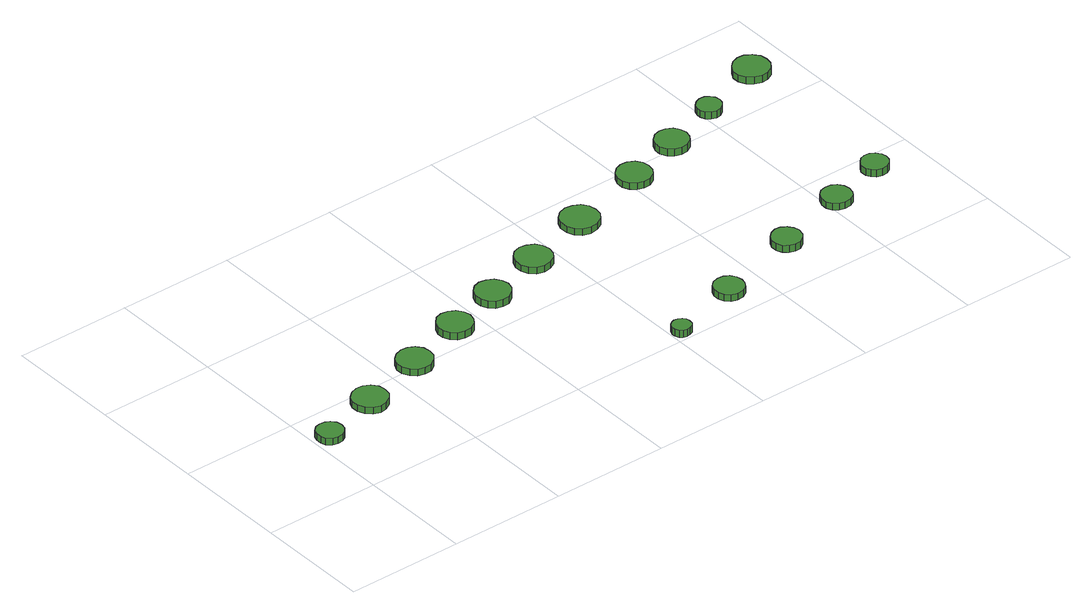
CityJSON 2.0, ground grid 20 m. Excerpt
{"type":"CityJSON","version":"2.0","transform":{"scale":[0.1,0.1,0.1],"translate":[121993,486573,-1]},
"CityObjects":{
"tree1":{"type":"SolitaryVegetationObject","attributes":{"function":"something"},"geometry":[{"type":"MultiSurface","lod":"1","boundaries":[[[0,1,2,3,4,5,6,7,8,9,10,11,12,13,14]],[[15,16,17,18,19,20,21,22,23,24,25,26,27,28,29]],[[0,29,28,1]],[[1,28,27,2]],[[2,27,26,3]],[[3,26,25,4]],[[4,25,24,5]],[[5,24,23,6]],[[6,23,22,7]],[[7,22,21,8]],[[8,21,20,9]],[[9,20,19,10]],[[10,19,18,11]],[[11,18,17,12]],[[12,17,16,13]],[[13,16,15,14]],[[14,15,29,0]]]}]},
"tree2":{"type":"SolitaryVegetationObject","attributes":{"function":"something"},"geometry":[{"type":"MultiSurface","lod":"1","boundaries":[[[30,31,32,33,34,35,36,37,38,39,40,41,42,43,44]],[[45,46,47,48,49,50,51,52,53,54,55,56,57,58,59]],[[30,59,58,31]],[[31,58,57,32]],[[32,57,56,33]],[[33,56,55,34]],[[34,55,54,35]],[[35,54,53,36]],[[36,53,52,37]],[[37,52,51,38]],[[38,51,50,39]],[[39,50,49,40]],[[40,49,48,41]],[[41,48,47,42]],[[42,47,46,43]],[[43,46,45,44]],[[44,45,59,30]]]}]},
"tree3":{"type":"SolitaryVegetationObject","attributes":{"function":"something"},"geometry":[{"type":"MultiSurface","lod":"1","boundaries":[[[60,61,62,63,64,65,66,67,68,69,70,71,72,73,74]],[[75,76,77,78,79,80,81,82,83,84,85,86,87,88,89]],[[60,89,88,61]],[[61,88,87,62]],[[62,87,86,63]],[[63,86,85,64]],[[64,85,84,65]],[[65,84,83,66]],[[66,83,82,67]],[[67,82,81,68]],[[68,81,80,69]],[[69,80,79,70]],[[70,79,78,71]],[[71,78,77,72]],[[72,77,76,73]],[[73,76,75,74]],[[74,75,89,60]]]}]},
"tree4":{"type":"SolitaryVegetationObject","attributes":{"function":"something"},"geometry":[{"type":"MultiSurface","lod":"1","boundaries":[[[90,91,92,93,94,95,96,97,98,99,100,101,102,103,104]],[[105,106,107,108,109,110,111,112,113,114,115,116,117,118,119]],[[90,119,118,91]],[[91,118,117,92]],[[92,117,116,93]],[[93,116,115,94]],[[94,115,114,95]],[[95,114,113,96]],[[96,113,112,97]],[[97,112,111,98]],[[98,111,110,99]],[[99,110,109,100]],[[100,109,108,101]],[[101,108,107,102]],[[102,107,106,103]],[[103,106,105,104]],[[104,105,119,90]]]}]},
"tree5":{"type":"SolitaryVegetationObject","attributes":{"function":"something"},"geometry":[{"type":"MultiSurface","lod":"1","boundaries":[[[120,121,122,123,124,125,126,127,128,129,130,131,132,133,134]],[[135,136,137,138,139,140,141,142,143,144,145,146,147,148,149]],[[120,149,148,121]],[[121,148,147,122]],[[122,147,146,123]],[[123,146,145,124]],[[124,145,144,125]],[[125,144,143,126]],[[126,143,142,127]],[[127,142,141,128]],[[128,141,140,129]],[[129,140,139,130]],[[130,139,138,131]],[[131,138,137,132]],[[132,137,136,133]],[[133,136,135,134]],[[134,135,149,120]]]}]},
"tree6":{"type":"SolitaryVegetationObject","attributes":{"function":"something"},"geometry":[{"type":"MultiSurface","lod":"1","boundaries":[[[150,151,152,153,154,155,156,157,158,159,160,161,162,163,164]],[[165,166,167,168,169,170,171,172,173,174,175,176,177,178,179]],[[150,179,178,151]],[[151,178,177,152]],[[152,177,176,153]],[[153,176,175,154]],[[154,175,174,155]],[[155,174,173,156]],[[156,173,172,157]],[[157,172,171,158]],[[158,171,170,159]],[[159,170,169,160]],[[160,169,168,161]],[[161,168,167,162]],[[162,167,166,163]],[[163,166,165,164]],[[164,165,179,150]]]}]},
"tree7":{"type":"SolitaryVegetationObject","attributes":{"function":"something"},"geometry":[{"type":"MultiSurface","lod":"1","boundaries":[[[180,181,182,183,184,185,186,187,188,189,190,191,192,193,194]],[[195,196,197,198,199,200,201,202,203,204,205,206,207,208,209]],[[180,209,208,181]],[[181,208,207,182]],[[182,207,206,183]],[[183,206,205,184]],[[184,205,204,185]],[[185,204,203,186]],[[186,203,202,187]],[[187,202,201,188]],[[188,201,200,189]],[[189,200,199,190]],[[190,199,198,191]],[[191,198,197,192]],[[192,197,196,193]],[[193,196,195,194]],[[194,195,209,180]]]}]},
"tree8":{"type":"SolitaryVegetationObject","attributes":{"function":"something"},"geometry":[{"type":"MultiSurface","lod":"1","boundaries":[[[210,211,212,213,214,215,216,217,218,219,220,221,222,223,224]],[[225,226,227,228,229,230,231,232,233,234,235,236,237,238,239]],[[210,239,238,211]],[[211,238,237,212]],[[212,237,236,213]],[[213,236,235,214]],[[214,235,234,215]],[[215,234,233,216]],[[216,233,232,217]],[[217,232,231,218]],[[218,231,230,219]],[[219,230,229,220]],[[220,229,228,221]],[[221,228,227,222]],[[222,227,226,223]],[[223,226,225,224]],[[224,225,239,210]]]}]},
"tree9":{"type":"SolitaryVegetationObject","attributes":{"function":"something"},"geometry":[{"type":"MultiSurface","lod":"1","boundaries":[[[240,241,242,243,244,245,246,247,248,249,250,251,252,253,254]],[[255,256,257,258,259,260,261,262,263,264,265,266,267,268,269]],[[240,269,268,241]],[[241,268,267,242]],[[242,267,266,243]],[[243,266,265,244]],[[244,265,264,245]],[[245,264,263,246]],[[246,263,262,247]],[[247,262,261,248]],[[248,261,260,249]],[[249,260,259,250]],[[250,259,258,251]],[[251,258,257,252]],[[252,257,256,253]],[[253,256,255,254]],[[254,255,269,240]]]}]},
"tree10":{"type":"SolitaryVegetationObject","attributes":{"function":"something"},"geometry":[{"type":"MultiSurface","lod":"1","boundaries":[[[270,271,272,273,274,275,276,277,278,279,280,281,282,283,284]],[[285,286,287,288,289,290,291,292,293,294,295,296,297,298,299]],[[270,299,298,271]],[[271,298,297,272]],[[272,297,296,273]],[[273,296,295,274]],[[274,295,294,275]],[[275,294,293,276]],[[276,293,292,277]],[[277,292,291,278]],[[278,291,290,279]],[[279,290,289,280]],[[280,289,288,281]],[[281,288,287,282]],[[282,287,286,283]],[[283,286,285,284]],[[284,285,299,270]]]}]},
"tree11":{"type":"SolitaryVegetationObject","attributes":{"function":"something"},"geometry":[{"type":"MultiSurface","lod":"1","boundaries":[[[300,301,302,303,304,305,306,307,308,309,310,311,312,313,314]],[[315,316,317,318,319,320,321,322,323,324,325,326,327,328,329]],[[300,329,328,301]],[[301,328,327,302]],[[302,327,326,303]],[[303,326,325,304]],[[304,325,324,305]],[[305,324,323,306]],[[306,323,322,307]],[[307,322,321,308]],[[308,321,320,309]],[[309,320,319,310]],[[310,319,318,311]],[[311,318,317,312]],[[312,317,316,313]],[[313,316,315,314]],[[314,315,329,300]]]}]},
"tree12":{"type":"SolitaryVegetationObject","attributes":{"function":"something"},"geometry":[{"type":"MultiSurface","lod":"1","boundaries":[[[330,331,332,333,334,335,336,337,338,339,340,341,342,343,344]],[[345,346,347,348,349,350,351,352,353,354,355,356,357,358,359]],[[330,359,358,331]],[[331,358,357,332]],[[332,357,356,333]],[[333,356,355,334]],[[334,355,354,335]],[[335,354,353,336]],[[336,353,352,337]],[[337,352,351,338]],[[338,351,350,339]],[[339,350,349,340]],[[340,349,348,341]],[[341,348,347,342]],[[342,347,346,343]],[[343,346,345,344]],[[344,345,359,330]]]}]},
"tree13":{"type":"SolitaryVegetationObject","attributes":{"function":"something"},"geometry":[{"type":"MultiSurface","lod":"1","boundaries":[[[360,361,362,363,364,365,366,367,368,369,370,371,372,373,374]],[[375,376,377,378,379,380,381,382,383,384,385,386,387,388,389]],[[360,389,388,361]],[[361,388,387,362]],[[362,387,386,363]],[[363,386,385,364]],[[364,385,384,365]],[[365,384,383,366]],[[366,383,382,367]],[[367,382,381,368]],[[368,381,380,369]],[[369,380,379,370]],[[370,379,378,371]],[[371,378,377,372]],[[372,377,376,373]],[[373,376,375,374]],[[374,375,389,360]]]}]},
"tree14":{"type":"SolitaryVegetationObject","attributes":{"function":"something"},"geometry":[{"type":"MultiSurface","lod":"1","boundaries":[[[390,391,392,393,394,395,396,397,398,399,400,401,402,403,404]],[[405,406,407,408,409,410,411,412,413,414,415,416,417,418,419]],[[390,419,418,391]],[[391,418,417,392]],[[392,417,416,393]],[[393,416,415,394]],[[394,415,414,395]],[[395,414,413,396]],[[396,413,412,397]],[[397,412,411,398]],[[398,411,410,399]],[[399,410,409,400]],[[400,409,408,401]],[[401,408,407,402]],[[402,407,406,403]],[[403,406,405,404]],[[404,405,419,390]]]}]},
"tree15":{"type":"SolitaryVegetationObject","attributes":{"function":"something"},"geometry":[{"type":"MultiSurface","lod":"1","boundaries":[[[420,421,422,423,424,425,426,427,428,429,430,431,432,433,434]],[[435,436,437,438,439,440,441,442,443,444,445,446,447,448,449]],[[420,449,448,421]],[[421,448,447,422]],[[422,447,446,423]],[[423,446,445,424]],[[424,445,444,425]],[[425,444,443,426]],[[426,443,442,427]],[[427,442,441,428]],[[428,441,440,429]],[[429,440,439,430]],[[430,439,438,431]],[[431,438,437,432]],[[432,437,436,433]],[[433,436,435,434]],[[434,435,449,420]]]}]},
"tree16":{"type":"SolitaryVegetationObject","attributes":{"function":"something"},"geometry":[{"type":"MultiSurface","lod":"1","boundaries":[[[450,451,452,453,454,455,456,457,458,459,460,461,462,463,464]],[[465,466,467,468,469,470,471,472,473,474,475,476,477,478,479]],[[450,479,478,451]],[[451,478,477,452]],[[452,477,476,453]],[[453,476,475,454]],[[454,475,474,455]],[[455,474,473,456]],[[456,473,472,457]],[[457,472,471,458]],[[458,471,470,459]],[[459,470,469,460]],[[460,469,468,461]],[[461,468,467,462]],[[462,467,466,463]],[[463,466,465,464]],[[464,465,479,450]]]}]}
},
"vertices":[
[53,141,17],[51,150,17],[45,158,17],[37,162,17],[28,163,17],[19,161,17],[11,154,17],[8,146,17],[8,136,17],[11,127,17],[19,121,17],[28,118,17],[37,119,17],[45,124,17],[51,131,17],[51,131,5],[45,124,5],[37,119,5],[28,118,5],[19,121,5],[11,127,5],[8,136,5],[8,146,5],[11,154,5],[19,161,5],[28,163,5],[37,162,5],[45,158,5],[51,150,5],[53,141,5],
[163,171,17],[161,184,17],[153,194,17],[142,200,17],[130,201,17],[118,197,17],[109,189,17],[104,178,17],[104,165,17],[109,154,17],[118,145,17],[130,141,17],[142,143,17],[153,149,17],[161,159,17],[161,159,5],[153,149,5],[142,143,5],[130,141,5],[118,145,5],[109,154,5],[104,165,5],[104,178,5],[109,189,5],[118,197,5],[130,201,5],[142,200,5],[153,194,5],[161,184,5],[163,171,5],
[279,207,17],[277,220,17],[269,230,17],[258,236,17],[246,237,17],[234,233,17],[225,225,17],[219,213,17],[219,201,17],[225,189,17],[234,181,17],[246,177,17],[258,178,17],[269,185,17],[277,195,17],[277,195,5],[269,185,5],[258,178,5],[246,177,5],[234,181,5],[225,189,5],[219,201,5],[219,213,5],[225,225,5],[234,233,5],[246,237,5],[258,236,5],[269,230,5],[277,220,5],[279,207,5],
[386,242,18],[383,254,18],[376,264,18],[365,270,18],[353,272,18],[341,268,18],[332,259,18],[327,248,18],[327,236,18],[332,225,18],[341,216,18],[353,213,18],[365,214,18],[376,220,18],[383,230,18],[383,230,5],[376,220,5],[365,214,5],[353,213,5],[341,216,5],[332,225,5],[327,236,5],[327,248,5],[332,259,5],[341,268,5],[353,272,5],[365,270,5],[376,264,5],[383,254,5],[386,242,5],
[483,270,18],[480,282,18],[473,292,18],[462,298,18],[450,300,18],[438,296,18],[429,288,18],[424,276,18],[424,264,18],[429,253,18],[438,245,18],[450,241,18],[462,242,18],[473,249,18],[480,258,18],[480,258,5],[473,249,5],[462,242,5],[450,241,5],[438,245,5],[429,253,5],[424,264,5],[424,276,5],[429,288,5],[438,296,5],[450,300,5],[462,298,5],[473,292,5],[480,282,5],[483,270,5],
[635,20,18],[634,27,18],[630,32,18],[624,35,18],[617,36,18],[611,34,18],[606,30,18],[603,23,18],[603,17,18],[606,10,18],[611,6,18],[617,4,18],[624,5,18],[630,8,18],[634,13,18],[634,13,5],[630,8,5],[624,5,5],[617,4,5],[611,6,5],[606,10,5],[603,17,5],[603,23,5],[606,30,5],[611,34,5],[617,36,5],[624,35,5],[630,32,5],[634,27,5],[635,20,5],
[590,303,17],[587,316,17],[580,326,17],[568,332,17],[556,334,17],[543,330,17],[534,321,17],[529,309,17],[529,297,17],[534,285,17],[543,276,17],[556,272,17],[568,274,17],[580,280,17],[587,290,17],[587,290,5],[580,280,5],[568,274,5],[556,272,5],[543,276,5],[534,285,5],[529,297,5],[529,309,5],[534,321,5],[543,330,5],[556,334,5],[568,332,5],[580,326,5],[587,316,5],[590,303,5],
[765,55,18],[763,65,18],[757,74,18],[748,79,18],[737,80,18],[727,77,18],[719,70,18],[715,60,18],[715,50,18],[719,40,18],[727,33,18],[737,30,18],[748,31,18],[757,36,18],[763,45,18],[763,45,6],[757,36,6],[748,31,6],[737,30,6],[727,33,6],[719,40,6],[715,50,6],[715,60,6],[719,70,6],[727,77,6],[737,80,6],[748,79,6],[757,74,6],[763,65,6],[765,55,6],
[710,339,17],[708,352,17],[700,363,17],[688,369,17],[675,371,17],[662,367,17],[652,358,17],[647,346,17],[647,332,17],[652,320,17],[662,311,17],[675,307,17],[688,309,17],[700,315,17],[708,326,17],[708,326,5],[700,315,5],[688,309,5],[675,307,5],[662,311,5],[652,320,5],[647,332,5],[647,346,5],[652,358,5],[662,367,5],[675,371,5],[688,369,5],[700,363,5],[708,352,5],[710,339,5],
[915,101,18],[912,111,18],[906,119,18],[897,125,18],[887,126,18],[877,122,18],[869,115,18],[865,106,18],[865,95,18],[869,86,18],[877,79,18],[887,75,18],[897,76,18],[906,82,18],[912,90,18],[912,90,5],[906,82,5],[897,76,5],[887,75,5],[877,79,5],[869,86,5],[865,95,5],[865,106,5],[869,115,5],[877,122,5],[887,126,5],[897,125,5],[906,119,5],[912,111,5],[915,101,5],
[845,378,17],[843,390,17],[836,400,17],[825,406,17],[813,407,17],[802,403,17],[793,395,17],[788,384,17],[788,372,17],[793,361,17],[802,353,17],[813,349,17],[825,350,17],[836,356,17],[843,366,17],[843,366,5],[836,356,5],[825,350,5],[813,349,5],[802,353,5],[793,361,5],[788,372,5],[788,384,5],[793,395,5],[802,403,5],[813,407,5],[825,406,5],[836,400,5],[843,390,5],[845,378,5],
[942,407,20],[939,419,20],[933,428,20],[922,434,20],[911,435,20],[900,432,20],[891,424,20],[886,413,20],[886,402,20],[891,391,20],[900,383,20],[911,380,20],[922,381,20],[933,387,20],[939,396,20],[939,396,7],[933,387,7],[922,381,7],[911,380,7],[900,383,7],[891,391,7],[886,402,7],[886,413,7],[891,424,7],[900,432,7],[911,435,7],[922,434,7],[933,428,7],[939,419,7],[942,407,7],
[1044,140,17],[1042,150,17],[1036,159,17],[1027,164,17],[1016,165,17],[1006,162,17],[998,155,17],[994,145,17],[994,134,17],[998,125,17],[1006,118,17],[1016,115,17],[1027,116,17],[1036,121,17],[1042,129,17],[1042,129,5],[1036,121,5],[1027,116,5],[1016,115,5],[1006,118,5],[998,125,5],[994,134,5],[994,145,5],[998,155,5],[1006,162,5],[1016,165,5],[1027,164,5],[1036,159,5],[1042,150,5],[1044,140,5],
[1033,439,23],[1031,448,23],[1026,455,23],[1019,459,23],[1010,460,23],[1002,457,23],[995,451,23],[992,443,23],[992,435,23],[995,427,23],[1002,421,23],[1010,418,23],[1019,419,23],[1026,424,23],[1031,431,23],[1031,431,10],[1026,424,10],[1019,419,10],[1010,418,10],[1002,421,10],[995,427,10],[992,435,10],[992,443,10],[995,451,10],[1002,457,10],[1010,460,10],[1019,459,10],[1026,455,10],[1031,448,10],[1033,439,10],
[1140,169,18],[1138,178,18],[1132,186,18],[1124,191,18],[1115,192,18],[1106,189,18],[1099,182,18],[1095,174,18],[1095,164,18],[1099,156,18],[1106,150,18],[1115,147,18],[1124,148,18],[1132,152,18],[1138,160,18],[1138,160,5],[1132,152,5],[1124,148,5],[1115,147,5],[1106,150,5],[1099,156,5],[1095,164,5],[1095,174,5],[1099,182,5],[1106,189,5],[1115,192,5],[1124,191,5],[1132,186,5],[1138,178,5],[1140,169,5],
[1152,473,27],[1150,485,27],[1142,495,27],[1131,502,27],[1119,503,27],[1107,499,27],[1098,491,27],[1092,479,27],[1092,467,27],[1098,455,27],[1107,447,27],[1119,443,27],[1131,444,27],[1142,450,27],[1150,461,27],[1150,461,14],[1142,450,14],[1131,444,14],[1119,443,14],[1107,447,14],[1098,455,14],[1092,467,14],[1092,479,14],[1098,491,14],[1107,499,14],[1119,503,14],[1131,502,14],[1142,495,14],[1150,485,14],[1152,473,14]
]}
